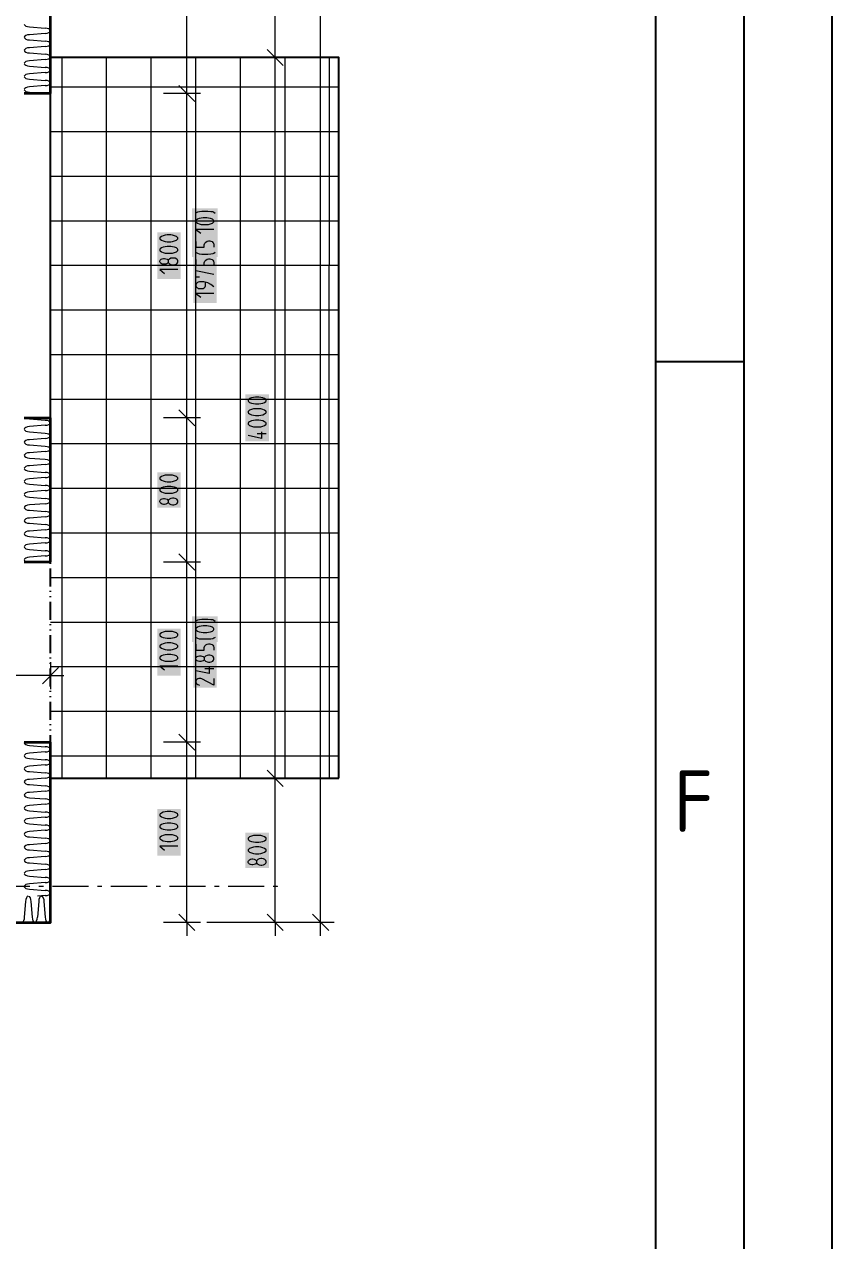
# Model space of a CAD drawing. Header units: millimetres. Extents: x 0 to 594, y 0 to 420.
# Drawn here: x 548.1 to 594, y 110 to 179.2 of the extents above; entities that cross this region are included whole.
import ezdxf

# ---------------------------------------------------------------- set-up
doc = ezdxf.new("R2010")
doc.units = ezdxf.units.MM
doc.header["$LTSCALE"] = 8
for name, color, linetype in [('035', 5, 'Continuous'), ('07', 7, 'Continuous'), ('PDF_Koty delkove', 7, 'Continuous'), ('PDF_Obecne 0.25', 7, 'Continuous'), ('PDF_Okna', 7, 'Continuous'), ('PDF_Osy hlavni', 7, 'Continuous'), ('PDF_Srafy', 7, 'Continuous'), ('PDF_Steny sendvic', 7, 'Continuous'), ('PDF_Zatepleni', 7, 'Continuous')]:
    doc.layers.add(name, color=color, linetype=linetype)
doc.styles.add('ISO Proportional', font='isocp.shx')

# ---------------------------------------------------------------- blocks, each defined once
blk = doc.blocks.new('IEC_border_a2')
at = {"layer": '035'}
for p, q in [((584, 10), (584, 410)), ((589, 159.962), (584.017, 159.962))]:
    blk.add_line(p, q, dxfattribs=at)
blk.add_lwpolyline([(0, 420), (594, 420), (594, 0), (0, 0)], close=True, dxfattribs=at)
at = {"layer": '07'}
blk.add_lwpolyline([(5, 415), (589, 415), (589, 5), (5, 5)], close=True, dxfattribs=at)
at = {"layer": '035', "style": 'ISO Proportional'}
blk.add_text('F', height=3.5, dxfattribs=at).set_placement((585.017, 133.216))

msp = doc.modelspace()

# ---------------------------------------------------------------- linework, layer by layer
at = {"layer": 'PDF_Koty delkove', "lineweight": 18}
for points in [[(562.342, 128.074), (562.342, 136.274), (562.342, 177.274), (562.342, 215.352), (562.342, 236.672), (562.342, 274.748), (562.342, 323.95), (562.342, 340.348)], [(557.319, 128.074), (557.319, 133.658), (557.319, 134.157), (557.319, 138.324), (557.319, 138.584), (557.319, 138.924), (557.319, 147.224), (557.319, 147.269), (557.319, 148.574), (557.319, 156.774), (557.319, 164.309), (557.319, 164.816), (557.319, 169.076), (557.319, 169.742), (557.319, 175.224), (557.319, 215.352), (557.319, 228.985), (557.319, 236.672), (557.319, 276.801), (557.319, 287.05), (557.319, 295.25), (557.319, 313.7), (557.319, 323.95)], [(564.929, 128.074), (564.929, 323.95)], [(562.342, 177.274), (561.983, 177.274), (558.447, 177.274)], [(563.11, 177.274), (562.342, 177.274), (561.573, 177.274)], [(562.803, 176.813), (561.88, 177.735)], [(557.319, 175.224), (556.96, 175.224), (555.987, 175.224)], [(558.088, 175.224), (557.319, 175.224), (556.55, 175.224)], [(557.78, 174.763), (556.858, 175.685)], [(557.832, 168.423), (557.866, 168.451), (557.934, 168.492), (558.036, 168.519), (558.173, 168.533), (558.514, 168.533), (558.686, 168.519), (558.788, 168.506), (558.857, 168.478), (558.924, 168.423)], [(558.857, 167.494), (557.832, 167.494), (558.104, 167.276)], [(557.832, 166.811), (557.832, 166.483), (558.309, 166.483), (558.309, 166.62), (558.344, 166.715), (558.395, 166.77), (558.481, 166.824), (558.548, 166.838), (558.617, 166.838), (558.686, 166.824), (558.753, 166.797), (558.804, 166.756), (558.839, 166.702), (558.857, 166.62)], [(556.396, 166.52), (556.191, 166.52), (556.089, 166.506), (555.969, 166.478), (555.867, 166.437), (555.798, 166.383), (555.782, 166.355), (555.782, 166.301), (555.798, 166.273), (555.867, 166.219), (555.969, 166.178), (556.089, 166.15), (556.191, 166.136), (556.396, 166.136), (556.498, 166.15), (556.618, 166.178), (556.721, 166.219), (556.789, 166.273), (556.807, 166.301), (556.807, 166.355), (556.789, 166.383), (556.721, 166.437), (556.618, 166.478), (556.498, 166.506), (556.396, 166.52)], [(558.924, 166.182), (558.857, 166.128), (558.788, 166.1), (558.686, 166.087), (558.514, 166.073), (558.173, 166.073), (558.036, 166.087), (557.934, 166.114), (557.866, 166.155), (557.832, 166.182)], [(558.857, 166.62), (558.857, 166.483)], [(556.259, 165.616), (556.242, 165.589), (556.191, 165.548), (556.123, 165.521), (556.054, 165.507), (555.986, 165.507), (555.918, 165.521), (555.849, 165.548), (555.798, 165.603), (555.782, 165.644), (555.782, 165.698), (555.798, 165.739), (555.849, 165.794), (555.918, 165.821), (555.986, 165.835), (556.054, 165.835), (556.123, 165.821), (556.191, 165.794), (556.242, 165.753), (556.259, 165.726)], [(557.832, 165.79), (557.832, 165.462), (558.309, 165.462), (558.309, 165.598), (558.344, 165.694), (558.395, 165.749), (558.481, 165.803), (558.548, 165.817), (558.617, 165.817), (558.686, 165.803), (558.753, 165.776), (558.804, 165.735), (558.839, 165.68), (558.857, 165.598), (558.857, 165.462)], [(556.807, 165.205), (555.782, 165.205)], [(555.782, 165.205), (556.054, 164.987)], [(558.036, 164.778), (557.832, 164.778), (557.832, 165.161), (558.857, 164.942)], [(558.857, 164.232), (558.686, 164.368), (558.514, 164.45), (558.276, 164.505), (558.036, 164.505), (557.968, 164.491), (557.917, 164.464), (557.883, 164.437), (557.848, 164.396), (557.832, 164.341), (557.832, 164.286)], [(557.832, 164.286), (557.848, 164.232), (557.883, 164.191), (557.917, 164.163), (557.968, 164.136), (558.036, 164.122), (558.173, 164.122), (558.241, 164.136), (558.309, 164.163), (558.361, 164.232), (558.378, 164.286), (558.378, 164.478)], [(558.857, 163.849), (557.832, 163.849), (558.104, 163.63)], [(561.418, 157.952), (561.213, 157.952), (561.112, 157.938), (560.992, 157.911), (560.889, 157.87), (560.821, 157.815), (560.804, 157.787), (560.804, 157.733)], [(560.804, 157.733), (560.821, 157.705), (560.889, 157.651), (560.992, 157.61), (561.112, 157.582), (561.213, 157.568), (561.418, 157.568), (561.521, 157.582), (561.641, 157.61), (561.743, 157.651), (561.812, 157.705), (561.829, 157.733), (561.829, 157.787), (561.812, 157.815), (561.743, 157.87), (561.641, 157.911), (561.521, 157.938), (561.418, 157.952)], [(557.78, 156.313), (556.858, 157.235)], [(557.319, 156.774), (557.311, 156.774), (557.305, 156.774), (557.266, 156.774), (557.261, 156.774), (556.96, 156.774), (555.987, 156.774)], [(558.088, 156.774), (557.319, 156.774), (556.55, 156.774)], [(560.821, 156.501), (560.804, 156.473), (560.804, 156.419), (560.821, 156.391), (560.889, 156.337), (560.992, 156.296), (561.112, 156.268), (561.213, 156.254), (561.418, 156.254), (561.521, 156.268), (561.641, 156.296), (561.743, 156.337), (561.812, 156.391), (561.829, 156.419), (561.829, 156.473), (561.812, 156.501), (561.743, 156.555), (561.641, 156.597), (561.521, 156.624), (561.418, 156.638)], [(561.418, 156.638), (561.213, 156.638), (561.112, 156.624), (560.992, 156.597), (560.889, 156.555), (560.821, 156.501)], [(561.555, 155.981), (561.555, 155.597), (560.804, 155.762)], [(561.829, 155.871), (561.317, 155.871)], [(556.259, 151.963), (556.242, 151.936), (556.191, 151.895), (556.123, 151.867), (556.054, 151.853), (555.986, 151.853), (555.918, 151.867), (555.849, 151.895), (555.798, 151.95), (555.782, 151.991), (555.782, 152.045), (555.798, 152.086), (555.849, 152.141), (555.918, 152.168), (555.986, 152.182), (556.054, 152.182), (556.123, 152.168), (556.191, 152.141), (556.242, 152.1)], [(556.242, 152.1), (556.259, 152.073)], [(557.78, 148.113), (556.858, 149.036)], [(557.319, 148.574), (557.195, 148.574), (557.192, 148.574), (557.166, 148.574), (557.162, 148.574), (556.96, 148.574), (555.987, 148.574)], [(558.088, 148.574), (557.319, 148.574), (556.55, 148.574)], [(557.832, 145.217), (557.866, 145.245), (557.934, 145.286), (558.036, 145.313), (558.173, 145.327), (558.514, 145.327), (558.686, 145.313), (558.788, 145.3), (558.857, 145.272), (558.924, 145.217)], [(556.396, 144.627), (556.191, 144.627), (556.089, 144.613), (555.969, 144.586), (555.867, 144.545), (555.798, 144.49), (555.782, 144.463), (555.782, 144.408), (555.798, 144.38), (555.867, 144.326), (555.969, 144.285), (556.089, 144.257), (556.191, 144.243), (556.396, 144.243), (556.498, 144.257), (556.618, 144.285), (556.721, 144.326), (556.789, 144.38), (556.807, 144.408), (556.807, 144.463), (556.789, 144.49), (556.721, 144.545), (556.618, 144.586), (556.498, 144.613)], [(556.498, 144.613), (556.396, 144.627)], [(558.446, 144.944), (558.241, 144.944), (558.139, 144.93), (558.019, 144.903), (557.917, 144.862), (557.848, 144.808), (557.832, 144.78), (557.832, 144.726), (557.848, 144.698), (557.917, 144.644), (558.019, 144.603), (558.139, 144.575), (558.241, 144.561), (558.446, 144.561), (558.548, 144.575), (558.668, 144.603), (558.771, 144.644), (558.839, 144.698), (558.857, 144.726), (558.857, 144.78), (558.839, 144.808), (558.771, 144.862)], [(558.771, 144.862), (558.668, 144.903), (558.548, 144.93), (558.446, 144.944)], [(558.924, 144.289), (558.857, 144.234), (558.788, 144.207), (558.686, 144.193), (558.514, 144.179), (558.173, 144.179), (558.036, 144.193), (557.934, 144.221), (557.866, 144.262), (557.832, 144.289)], [(557.832, 143.896), (557.832, 143.568), (558.309, 143.568), (558.309, 143.705), (558.344, 143.8), (558.395, 143.855), (558.481, 143.909), (558.548, 143.923), (558.617, 143.923), (558.686, 143.909), (558.753, 143.882), (558.804, 143.841), (558.839, 143.787), (558.857, 143.705), (558.857, 143.568)], [(556.396, 143.313), (556.191, 143.313), (556.089, 143.299), (555.969, 143.272), (555.867, 143.231), (555.798, 143.176), (555.782, 143.148), (555.782, 143.094), (555.798, 143.066), (555.867, 143.012), (555.969, 142.971), (556.089, 142.943), (556.191, 142.929), (556.396, 142.929), (556.498, 142.943), (556.618, 142.971), (556.721, 143.012), (556.789, 143.066), (556.807, 143.094), (556.807, 143.148), (556.789, 143.176), (556.721, 143.231)], [(556.721, 143.231), (556.618, 143.272), (556.498, 143.299), (556.396, 143.313)], [(558.309, 143.021), (558.292, 142.994), (558.241, 142.953), (558.173, 142.926), (558.104, 142.912), (558.036, 142.912), (557.968, 142.926), (557.899, 142.953), (557.848, 143.008), (557.832, 143.049), (557.832, 143.103), (557.848, 143.144), (557.899, 143.199), (557.968, 143.226)], [(557.968, 143.226), (558.036, 143.24), (558.104, 143.24), (558.173, 143.226), (558.241, 143.199), (558.292, 143.158), (558.309, 143.131)], [(550.018, 142.573), (549.096, 141.65)], [(549.557, 142.88), (549.557, 142.111), (549.557, 141.343)], [(556.807, 142.656), (555.782, 142.656), (556.054, 142.437)], [(558.583, 142.611), (558.583, 142.228), (557.832, 142.393)], [(549.557, 142.111), (545.764, 142.111), (543.801, 142.111), (503.945, 142.111), (501.177, 142.111), (500.926, 142.111), (484.253, 142.111), (479.786, 142.111), (459.665, 142.111), (457.459, 142.111), (457.409, 142.111), (456.898, 142.111), (441.762, 142.111), (431.818, 142.111), (428.355, 142.111), (416.513, 142.111), (415.268, 142.111), (414.361, 142.111)], [(549.557, 142.111), (550.326, 142.111)], [(558.857, 141.955), (558.857, 141.572), (558.173, 141.928), (558.104, 141.955), (558.002, 141.955), (557.934, 141.928), (557.883, 141.887), (557.848, 141.846), (557.832, 141.791), (557.832, 141.737), (557.848, 141.682), (557.883, 141.641), (557.934, 141.6), (558.036, 141.572)], [(558.857, 142.502), (558.344, 142.502)], [(557.78, 137.863), (556.858, 138.786)], [(557.319, 138.324), (557.15, 138.324), (557.149, 138.324), (557.051, 138.324), (557.05, 138.324), (557.04, 138.324), (557.038, 138.324), (556.96, 138.324), (555.987, 138.324)], [(558.088, 138.324), (557.319, 138.324), (556.55, 138.324)], [(562.803, 135.813), (561.88, 136.736)], [(562.342, 136.274), (561.983, 136.274), (558.447, 136.274)], [(563.11, 136.274), (562.342, 136.274), (561.573, 136.274)], [(556.396, 133.72), (556.191, 133.72), (556.089, 133.706), (555.969, 133.679), (555.867, 133.638), (555.798, 133.584), (555.782, 133.556), (555.782, 133.501), (555.798, 133.473), (555.867, 133.419), (555.969, 133.378), (556.089, 133.35), (556.191, 133.336), (556.396, 133.336), (556.498, 133.35), (556.618, 133.378), (556.721, 133.419), (556.789, 133.473), (556.807, 133.501), (556.807, 133.556), (556.789, 133.584), (556.721, 133.638)], [(556.721, 133.638), (556.618, 133.679), (556.498, 133.706), (556.396, 133.72)], [(556.807, 132.406), (555.782, 132.406), (556.054, 132.187)], [(561.418, 132.366), (561.213, 132.366), (561.112, 132.352), (560.992, 132.325), (560.889, 132.284), (560.821, 132.23), (560.804, 132.202)], [(560.804, 132.202), (560.804, 132.148), (560.821, 132.12), (560.889, 132.066), (560.992, 132.025), (561.112, 131.997), (561.213, 131.983), (561.418, 131.983), (561.521, 131.997), (561.641, 132.025), (561.743, 132.066), (561.812, 132.12), (561.829, 132.148), (561.829, 132.202), (561.812, 132.23), (561.743, 132.284), (561.641, 132.325), (561.521, 132.352), (561.418, 132.366)], [(561.282, 131.463), (561.264, 131.436), (561.213, 131.395), (561.145, 131.368), (561.077, 131.354), (561.008, 131.354), (560.94, 131.368), (560.872, 131.395), (560.821, 131.45), (560.804, 131.491), (560.804, 131.545), (560.821, 131.586), (560.872, 131.641), (560.94, 131.668), (561.008, 131.682), (561.077, 131.682), (561.145, 131.668), (561.213, 131.641), (561.264, 131.6), (561.282, 131.573)], [(557.319, 128.074), (555.987, 128.074)], [(558.088, 128.074), (557.319, 128.074), (556.55, 128.074)], [(557.78, 127.613), (556.858, 128.536)], [(557.319, 128.074), (557.319, 127.306)], [(562.342, 128.074), (558.447, 128.074)], [(563.11, 128.074), (562.342, 128.074), (561.573, 128.074)], [(562.803, 127.613), (561.88, 128.536)], [(562.342, 128.074), (562.342, 127.306)], [(564.929, 127.306), (564.929, 128.074), (562.777, 128.074)], [(565.698, 128.074), (564.929, 128.074), (564.16, 128.074)], [(565.39, 127.613), (564.468, 128.536)]]:
    msp.add_lwpolyline(points, dxfattribs=at)
for points in [[(558.446, 168.15), (558.241, 168.15), (558.139, 168.136), (558.019, 168.109), (557.917, 168.068), (557.848, 168.014), (557.832, 167.986), (557.832, 167.932), (557.848, 167.904), (557.917, 167.85), (558.019, 167.809), (558.139, 167.781), (558.241, 167.767), (558.446, 167.767), (558.548, 167.781), (558.668, 167.809), (558.771, 167.85), (558.839, 167.904), (558.857, 167.932), (558.857, 167.986), (558.839, 168.014), (558.771, 168.068), (558.668, 168.109), (558.548, 168.136)], [(556.396, 167.177), (556.191, 167.177), (556.089, 167.163), (555.969, 167.136), (555.867, 167.094), (555.798, 167.04), (555.782, 167.012), (555.782, 166.958), (555.798, 166.93), (555.867, 166.876), (555.969, 166.835), (556.089, 166.807), (556.191, 166.793), (556.396, 166.793), (556.498, 166.807), (556.618, 166.835), (556.721, 166.876), (556.789, 166.93), (556.807, 166.958), (556.807, 167.012), (556.789, 167.04), (556.721, 167.094), (556.618, 167.136), (556.498, 167.163)], [(556.567, 165.863), (556.498, 165.863), (556.413, 165.849), (556.328, 165.808), (556.277, 165.753), (556.259, 165.726), (556.259, 165.616), (556.277, 165.589), (556.328, 165.534), (556.413, 165.493), (556.498, 165.479), (556.567, 165.479), (556.652, 165.493), (556.738, 165.534), (556.789, 165.589), (556.807, 165.644), (556.807, 165.698), (556.789, 165.753), (556.738, 165.808), (556.652, 165.849)], [(561.418, 157.295), (561.213, 157.295), (561.112, 157.281), (560.992, 157.254), (560.889, 157.213), (560.821, 157.158), (560.804, 157.13), (560.804, 157.076), (560.821, 157.048), (560.889, 156.994), (560.992, 156.953), (561.112, 156.925), (561.213, 156.911), (561.418, 156.911), (561.521, 156.925), (561.641, 156.953), (561.743, 156.994), (561.812, 157.048), (561.829, 157.076), (561.829, 157.13), (561.812, 157.158), (561.743, 157.213), (561.641, 157.254), (561.521, 157.281)], [(556.396, 153.523), (556.191, 153.523), (556.089, 153.509), (555.969, 153.482), (555.867, 153.441), (555.798, 153.387), (555.782, 153.359), (555.782, 153.305), (555.798, 153.277), (555.867, 153.223), (555.969, 153.182), (556.089, 153.154), (556.191, 153.14), (556.396, 153.14), (556.498, 153.154), (556.618, 153.182), (556.721, 153.223), (556.789, 153.277), (556.807, 153.305), (556.807, 153.359), (556.789, 153.387), (556.721, 153.441), (556.618, 153.482), (556.498, 153.509)], [(556.396, 152.866), (556.191, 152.866), (556.089, 152.852), (555.969, 152.825), (555.867, 152.784), (555.798, 152.73), (555.782, 152.702), (555.782, 152.648), (555.798, 152.62), (555.867, 152.566), (555.969, 152.524), (556.089, 152.497), (556.191, 152.483), (556.396, 152.483), (556.498, 152.497), (556.618, 152.524), (556.721, 152.566), (556.789, 152.62), (556.807, 152.648), (556.807, 152.702), (556.789, 152.73), (556.721, 152.784), (556.618, 152.825), (556.498, 152.852)], [(556.567, 152.209), (556.498, 152.209), (556.413, 152.195), (556.328, 152.155), (556.277, 152.1), (556.259, 152.073), (556.259, 151.963), (556.277, 151.936), (556.328, 151.881), (556.413, 151.84), (556.498, 151.826), (556.567, 151.826), (556.652, 151.84), (556.738, 151.881), (556.789, 151.936), (556.807, 151.991), (556.807, 152.045), (556.789, 152.1), (556.738, 152.155), (556.652, 152.195)], [(556.396, 143.97), (556.191, 143.97), (556.089, 143.956), (555.969, 143.929), (555.867, 143.888), (555.798, 143.833), (555.782, 143.805), (555.782, 143.751), (555.798, 143.723), (555.867, 143.669), (555.969, 143.628), (556.089, 143.6), (556.191, 143.586), (556.396, 143.586), (556.498, 143.6), (556.618, 143.628), (556.721, 143.669), (556.789, 143.723), (556.807, 143.751), (556.807, 143.805), (556.789, 143.833), (556.721, 143.888), (556.618, 143.929), (556.498, 143.956)], [(558.617, 143.267), (558.548, 143.267), (558.463, 143.253), (558.378, 143.213), (558.327, 143.158), (558.309, 143.131), (558.309, 143.021), (558.327, 142.994), (558.378, 142.939), (558.463, 142.898), (558.548, 142.884), (558.617, 142.884), (558.702, 142.898), (558.788, 142.939), (558.839, 142.994), (558.857, 143.049), (558.857, 143.103), (558.839, 143.158), (558.788, 143.213), (558.702, 143.253)], [(556.396, 134.377), (556.191, 134.377), (556.089, 134.363), (555.969, 134.336), (555.867, 134.295), (555.798, 134.241), (555.782, 134.213), (555.782, 134.158), (555.798, 134.131), (555.867, 134.076), (555.969, 134.035), (556.089, 134.007), (556.191, 133.993), (556.396, 133.993), (556.498, 134.007), (556.618, 134.035), (556.721, 134.076), (556.789, 134.131), (556.807, 134.158), (556.807, 134.213), (556.789, 134.241), (556.721, 134.295), (556.618, 134.336), (556.498, 134.363)], [(556.396, 133.063), (556.191, 133.063), (556.089, 133.049), (555.969, 133.022), (555.867, 132.981), (555.798, 132.926), (555.782, 132.899), (555.782, 132.844), (555.798, 132.816), (555.867, 132.762), (555.969, 132.721), (556.089, 132.693), (556.191, 132.679), (556.396, 132.679), (556.498, 132.693), (556.618, 132.721), (556.721, 132.762), (556.789, 132.816), (556.807, 132.844), (556.807, 132.899), (556.789, 132.926), (556.721, 132.981), (556.618, 133.022), (556.498, 133.049)], [(561.418, 133.023), (561.213, 133.023), (561.112, 133.009), (560.992, 132.982), (560.889, 132.941), (560.821, 132.887), (560.804, 132.859), (560.804, 132.805), (560.821, 132.777), (560.889, 132.723), (560.992, 132.682), (561.112, 132.654), (561.213, 132.64), (561.418, 132.64), (561.521, 132.654), (561.641, 132.682), (561.743, 132.723), (561.812, 132.777), (561.829, 132.805), (561.829, 132.859), (561.812, 132.887), (561.743, 132.941), (561.641, 132.982), (561.521, 133.009)], [(561.589, 131.709), (561.521, 131.709), (561.436, 131.695), (561.35, 131.655), (561.299, 131.6), (561.282, 131.573), (561.282, 131.463), (561.299, 131.436), (561.35, 131.381), (561.436, 131.34), (561.521, 131.326), (561.589, 131.326), (561.674, 131.34), (561.76, 131.381), (561.812, 131.436), (561.829, 131.491), (561.829, 131.545), (561.812, 131.6), (561.76, 131.655), (561.674, 131.695)]]:
    msp.add_lwpolyline(points, close=True, dxfattribs=at)
at = {"layer": 'PDF_Koty delkove', "color": 7, "lineweight": 18, "true_color": 0xffffff, "transparency": 33554559}
for points in [[(559.079, 165.919), (559.079, 168.686), (557.61, 165.919), (557.61, 168.686)], [(556.96, 164.668), (556.96, 167.33), (555.628, 164.668), (555.628, 167.33)], [(559.01, 163.312), (559.01, 165.97), (557.678, 163.312), (557.678, 165.97)], [(561.983, 155.443), (561.983, 158.105), (560.65, 155.443), (560.65, 158.105)], [(556.96, 151.672), (556.96, 153.677), (555.628, 151.672), (555.628, 153.677)], [(559.079, 144.025), (559.079, 145.481), (557.61, 144.025), (557.61, 145.481)], [(556.96, 142.118), (556.96, 144.78), (555.628, 142.118), (555.628, 144.78)], [(559.01, 141.418), (559.01, 144.076), (557.678, 141.418), (557.678, 144.076)], [(556.96, 131.868), (556.96, 134.53), (555.628, 131.868), (555.628, 134.53)], [(561.983, 131.172), (561.983, 133.177), (560.65, 131.172), (560.65, 133.177)]]:
    msp.add_solid(points, dxfattribs=at)
at = {"layer": 'PDF_Obecne 0.25', "lineweight": 25}
for points in [[(565.957, 136.274), (565.957, 177.274), (549.557, 177.274)], [(549.557, 136.274), (565.957, 136.274)]]:
    msp.add_lwpolyline(points, dxfattribs=at)
at = {"layer": 'PDF_Okna', "lineweight": 25}
msp.add_lwpolyline([(549.557, 156.774), (549.557, 175.224)], dxfattribs=at)
at = {"layer": 'PDF_Osy hlavni', "lineweight": 18}
for points in [[(548.389, 130.124), (546.339, 130.124)], [(549.158, 130.124), (548.901, 130.124)], [(551.72, 130.124), (549.67, 130.124)], [(552.489, 130.124), (552.233, 130.124)], [(555.051, 130.124), (553.001, 130.124)], [(555.82, 130.124), (555.564, 130.124)], [(558.383, 130.124), (556.333, 130.124)], [(559.151, 130.124), (558.895, 130.124)], [(561.714, 130.124), (559.664, 130.124)], [(562.47, 130.124), (562.226, 130.124)]]:
    msp.add_lwpolyline(points, dxfattribs=at)
at = {"layer": 'PDF_Osy hlavni', "lineweight": 18, "transparency": 33554559}
msp.add_solid([(562.516, 130.124), (562.47, 130.078), (562.47, 130.171), (562.424, 130.124)], dxfattribs=at)
at = {"layer": 'PDF_Srafy', "lineweight": 9}
for points in [[(550.198, 177.274), (550.198, 175.58), (550.198, 170.507), (550.198, 165.434), (550.198, 160.36), (550.198, 155.287), (550.198, 150.213), (550.198, 145.14)], [(552.735, 177.274), (552.735, 173.044), (552.735, 167.97), (552.735, 162.897), (552.735, 157.823), (552.735, 152.75), (552.735, 147.677), (552.735, 142.603), (552.735, 137.53), (552.735, 136.274)], [(555.272, 177.274), (555.272, 175.58)], [(557.809, 177.274), (557.809, 173.044)], [(560.345, 177.274), (560.345, 175.58), (560.345, 170.507)], [(562.882, 177.274), (562.882, 173.044), (562.882, 167.97)], [(565.419, 177.274), (565.419, 175.58), (565.419, 170.507), (565.419, 165.434)], [(565.957, 175.58), (565.419, 175.58), (560.345, 175.58), (555.272, 175.58), (550.198, 175.58), (549.557, 175.58)], [(555.272, 175.58), (555.272, 170.507), (555.272, 165.434), (555.272, 160.36), (555.272, 155.287), (555.272, 150.213), (555.272, 145.14), (555.272, 140.066), (555.272, 136.274)], [(565.957, 173.044), (562.882, 173.044), (557.809, 173.044), (552.735, 173.044), (549.557, 173.044)], [(557.809, 173.044), (557.809, 167.97), (557.809, 162.897), (557.809, 157.823), (557.809, 152.75), (557.809, 147.677), (557.809, 142.603), (557.809, 137.53), (557.809, 136.274)], [(550.198, 170.507), (549.557, 170.507)], [(565.957, 170.507), (565.419, 170.507), (560.345, 170.507), (555.272, 170.507), (550.198, 170.507)], [(560.345, 170.507), (560.345, 165.434), (560.345, 160.36), (560.345, 155.287), (560.345, 150.213), (560.345, 145.14), (560.345, 140.066), (560.345, 136.274)], [(552.735, 167.97), (549.557, 167.97)], [(565.957, 167.97), (562.882, 167.97), (557.809, 167.97), (552.735, 167.97)], [(562.882, 167.97), (562.882, 162.897), (562.882, 157.823), (562.882, 152.75), (562.882, 147.677), (562.882, 142.603), (562.882, 137.53), (562.882, 136.274)], [(555.272, 165.434), (550.198, 165.434), (549.557, 165.434)], [(565.957, 165.434), (565.419, 165.434), (560.345, 165.434), (555.272, 165.434)], [(565.957, 150.213), (565.419, 150.213), (565.419, 155.287), (565.419, 160.36), (565.419, 165.434)], [(552.735, 162.897), (549.557, 162.897)], [(565.957, 162.897), (562.882, 162.897), (557.809, 162.897), (552.735, 162.897)], [(555.272, 160.36), (550.198, 160.36), (549.557, 160.36)], [(565.957, 160.36), (565.419, 160.36), (560.345, 160.36), (555.272, 160.36)], [(557.809, 157.823), (552.735, 157.823), (549.557, 157.823)], [(565.957, 157.823), (562.882, 157.823), (557.809, 157.823)], [(560.345, 155.287), (555.272, 155.287), (550.198, 155.287), (549.557, 155.287)], [(565.957, 155.287), (565.419, 155.287), (560.345, 155.287)], [(562.882, 152.75), (557.809, 152.75), (552.735, 152.75), (549.557, 152.75)], [(565.957, 152.75), (562.882, 152.75)], [(565.419, 150.213), (560.345, 150.213), (555.272, 150.213), (550.198, 150.213), (549.557, 150.213)], [(565.419, 150.213), (565.419, 145.14), (565.419, 140.066), (565.419, 136.274)], [(565.957, 147.677), (562.882, 147.677), (557.809, 147.677), (552.735, 147.677), (549.557, 147.677)], [(565.957, 145.14), (565.419, 145.14), (560.345, 145.14), (555.272, 145.14), (550.198, 145.14), (549.557, 145.14)], [(550.198, 145.14), (550.198, 140.066), (550.198, 136.274)], [(565.957, 142.603), (562.882, 142.603), (557.809, 142.603), (552.735, 142.603), (549.557, 142.603)], [(565.957, 140.066), (565.419, 140.066), (560.345, 140.066), (555.272, 140.066), (550.198, 140.066), (549.557, 140.066)], [(565.957, 137.53), (562.882, 137.53), (557.809, 137.53), (552.735, 137.53), (549.557, 137.53)]]:
    msp.add_lwpolyline(points, dxfattribs=at)
at = {"layer": 'PDF_Steny sendvic', "lineweight": 25}
for points in [[(549.557, 148.469), (549.557, 148.521)], [(549.557, 147.188), (549.557, 148.213)], [(549.557, 146.881), (549.557, 146.932)], [(549.557, 146.573), (549.557, 146.624)], [(549.557, 145.292), (549.557, 146.317)], [(549.557, 144.984), (549.557, 145.036)], [(549.557, 144.677), (549.557, 144.728)], [(549.557, 143.396), (549.557, 144.421)], [(549.557, 143.088), (549.557, 143.139)], [(549.557, 142.781), (549.557, 142.832)], [(549.557, 141.499), (549.557, 142.524)], [(549.557, 141.192), (549.557, 141.243)], [(549.557, 140.884), (549.557, 140.936)], [(549.557, 139.603), (549.557, 140.628)], [(549.557, 139.296), (549.557, 139.347)], [(549.557, 138.988), (549.557, 139.039)], [(549.557, 138.324), (549.557, 138.732)]]:
    msp.add_lwpolyline(points, dxfattribs=at)
at = {"layer": 'PDF_Steny sendvic', "lineweight": 25, "transparency": 33554559}
for points in [[(549.557, 148.51), (549.493, 148.574), (549.621, 148.574), (549.557, 148.638)], [(549.557, 138.26), (549.493, 138.324), (549.621, 138.324), (549.557, 138.388)]]:
    msp.add_solid(points, dxfattribs=at)
at = {"layer": 'PDF_Zatepleni', "lineweight": 35}
for points in [[(549.557, 175.224), (549.557, 213.866)], [(549.557, 175.224), (548.071, 175.224)], [(548.071, 156.774), (549.557, 156.774)], [(549.557, 148.574), (549.557, 156.774)], [(549.557, 148.574), (548.071, 148.574)], [(545.816, 128.074), (549.557, 128.074), (549.557, 129.561), (549.557, 138.324)], [(548.071, 138.324), (549.557, 138.324)]]:
    msp.add_lwpolyline(points, dxfattribs=at)
at = {"layer": 'PDF_Zatepleni', "lineweight": 9}
for points in [[(548.071, 179.147), (548.092, 179.105), (548.157, 179.057), (548.253, 179.025), (548.368, 179.013)], [(548.368, 178.569), (548.253, 178.557), (548.157, 178.525), (548.092, 178.477), (548.071, 178.435)], [(548.368, 179.013), (549.26, 178.94)], [(548.368, 179.013), (548.368, 179.013)], [(549.26, 178.642), (548.368, 178.569)], [(549.557, 178.791), (549.534, 178.848), (549.47, 178.896), (549.373, 178.928), (549.26, 178.94)], [(549.26, 178.642), (549.373, 178.654), (549.47, 178.686), (549.534, 178.734), (549.557, 178.791)], [(548.071, 178.404), (548.092, 178.362), (548.157, 178.314), (548.253, 178.281), (548.368, 178.27)], [(548.368, 177.826), (548.253, 177.814), (548.157, 177.782), (548.092, 177.733), (548.071, 177.692)], [(548.368, 178.27), (549.26, 178.197)], [(548.368, 178.27), (548.368, 178.27)], [(549.26, 177.899), (548.368, 177.826)], [(549.557, 178.048), (549.534, 178.105), (549.47, 178.153), (549.373, 178.185), (549.26, 178.197)], [(549.26, 177.899), (549.373, 177.911), (549.47, 177.943), (549.534, 177.991), (549.557, 178.048)], [(548.071, 177.661), (548.092, 177.619), (548.157, 177.571), (548.253, 177.538), (548.368, 177.527)], [(548.368, 177.527), (549.26, 177.453)], [(548.368, 177.527), (548.368, 177.527)], [(549.26, 177.156), (548.368, 177.083)], [(549.557, 177.305), (549.534, 177.362), (549.47, 177.41), (549.373, 177.442), (549.26, 177.453)], [(549.26, 177.156), (549.373, 177.167), (549.47, 177.2), (549.534, 177.248), (549.557, 177.305)], [(548.368, 177.083), (548.253, 177.071), (548.157, 177.039), (548.092, 176.99), (548.071, 176.949)], [(548.071, 176.918), (548.092, 176.876), (548.157, 176.828), (548.253, 176.795), (548.368, 176.784)], [(548.368, 176.784), (549.26, 176.71)], [(548.368, 176.784), (548.368, 176.784)], [(549.557, 176.562), (549.534, 176.619), (549.47, 176.667), (549.373, 176.699), (549.26, 176.71)], [(549.26, 176.413), (549.373, 176.424), (549.47, 176.457), (549.534, 176.505), (549.557, 176.562)], [(548.368, 176.339), (548.253, 176.328), (548.157, 176.296), (548.092, 176.247), (548.071, 176.206)], [(548.071, 176.174), (548.092, 176.133), (548.157, 176.084), (548.253, 176.052), (548.368, 176.041)], [(549.26, 176.413), (548.368, 176.339)], [(548.368, 176.041), (549.26, 175.967)], [(548.368, 176.041), (548.368, 176.041)], [(549.557, 175.819), (549.534, 175.875), (549.47, 175.924), (549.373, 175.956), (549.26, 175.967)], [(549.26, 175.67), (549.373, 175.681), (549.47, 175.713), (549.534, 175.762), (549.557, 175.819)], [(548.368, 175.596), (548.253, 175.585), (548.157, 175.553), (548.092, 175.504), (548.071, 175.463)], [(548.071, 175.431), (548.092, 175.39), (548.157, 175.341), (548.253, 175.309), (548.368, 175.298)], [(549.26, 175.67), (548.368, 175.596)], [(548.368, 175.298), (549.26, 175.224)], [(548.368, 175.298), (548.368, 175.298)], [(548.368, 175.298), (548.368, 175.298)], [(549.26, 175.224), (549.26, 175.224)], [(548.142, 156.774), (548.157, 156.763), (548.253, 156.731), (548.368, 156.72)], [(548.368, 156.72), (549.26, 156.646), (549.373, 156.635), (549.47, 156.603), (549.534, 156.554), (549.557, 156.497)], [(548.368, 156.72), (548.368, 156.72)], [(549.26, 156.349), (549.373, 156.36), (549.47, 156.392), (549.534, 156.441), (549.557, 156.497)], [(548.368, 156.275), (548.253, 156.264), (548.157, 156.232), (548.092, 156.183), (548.071, 156.142)], [(548.071, 156.11), (548.092, 156.069), (548.157, 156.02), (548.253, 155.988), (548.368, 155.977)], [(549.26, 156.349), (548.368, 156.275)], [(548.368, 155.977), (549.26, 155.903), (549.373, 155.892), (549.47, 155.859), (549.534, 155.811), (549.557, 155.754)], [(548.368, 155.977), (548.368, 155.977)], [(549.26, 155.606), (549.373, 155.617), (549.47, 155.649), (549.534, 155.697), (549.557, 155.754)], [(548.368, 155.532), (548.253, 155.521), (548.157, 155.488), (548.092, 155.44), (548.071, 155.398)], [(548.071, 155.367), (548.092, 155.326), (548.157, 155.277), (548.253, 155.245), (548.368, 155.233)], [(549.26, 155.606), (548.368, 155.532)], [(548.368, 155.233), (549.26, 155.16), (549.373, 155.149), (549.47, 155.116), (549.534, 155.068), (549.557, 155.011)], [(548.368, 155.233), (548.368, 155.233)], [(549.26, 154.863), (549.373, 154.874), (549.47, 154.906), (549.534, 154.954), (549.557, 155.011)], [(548.368, 154.789), (548.253, 154.778), (548.157, 154.745), (548.092, 154.697), (548.071, 154.655)], [(548.071, 154.624), (548.092, 154.583), (548.157, 154.534), (548.253, 154.502), (548.368, 154.49)], [(549.26, 154.863), (548.368, 154.789)], [(548.368, 154.49), (549.26, 154.417), (549.373, 154.405), (549.47, 154.373), (549.534, 154.325), (549.557, 154.268)], [(548.368, 154.49), (548.368, 154.49)], [(548.368, 154.046), (548.253, 154.035), (548.157, 154.002), (548.092, 153.954), (548.071, 153.912)], [(548.071, 153.881), (548.092, 153.839), (548.157, 153.791)], [(548.157, 153.791), (548.253, 153.759), (548.368, 153.747)], [(549.26, 154.119), (548.368, 154.046)], [(548.368, 153.747), (549.26, 153.674)], [(548.368, 153.747), (548.368, 153.747)], [(549.26, 154.119), (549.373, 154.131), (549.47, 154.163), (549.534, 154.211), (549.557, 154.268)], [(549.534, 153.582), (549.47, 153.63), (549.373, 153.662), (549.26, 153.674)], [(548.368, 153.303), (548.253, 153.291), (548.157, 153.259), (548.092, 153.211), (548.071, 153.169)], [(548.071, 153.138), (548.092, 153.096), (548.157, 153.048), (548.253, 153.015), (548.368, 153.004)], [(549.26, 153.376), (548.368, 153.303)], [(548.368, 153.004), (549.26, 152.93)], [(548.368, 153.004), (548.368, 153.004)], [(549.26, 153.376), (549.373, 153.388), (549.47, 153.42), (549.534, 153.468), (549.557, 153.525)], [(549.557, 152.782), (549.534, 152.839), (549.47, 152.887), (549.373, 152.919), (549.26, 152.93)], [(549.557, 153.525), (549.534, 153.582)], [(548.368, 152.56), (548.253, 152.548), (548.157, 152.516), (548.092, 152.467), (548.071, 152.426)], [(548.071, 152.395), (548.092, 152.353), (548.157, 152.305), (548.253, 152.272), (548.368, 152.261)], [(549.26, 152.633), (548.368, 152.56)], [(548.368, 152.261), (549.26, 152.187)], [(548.368, 152.261), (548.368, 152.261)], [(549.26, 152.633), (549.373, 152.645), (549.47, 152.677), (549.534, 152.725), (549.557, 152.782)], [(548.368, 151.817), (548.253, 151.805), (548.157, 151.773), (548.092, 151.724), (548.071, 151.683)], [(548.071, 151.652), (548.092, 151.61), (548.157, 151.562), (548.253, 151.529), (548.368, 151.518)], [(549.26, 151.89), (548.368, 151.817)], [(548.368, 151.518), (549.26, 151.444)], [(548.368, 151.518), (548.368, 151.518)], [(549.557, 152.039), (549.534, 152.096), (549.47, 152.144), (549.373, 152.176), (549.26, 152.187)], [(549.26, 151.89), (549.373, 151.901), (549.47, 151.934), (549.534, 151.982), (549.557, 152.039)], [(548.368, 151.073), (548.253, 151.062), (548.157, 151.03), (548.092, 150.981), (548.071, 150.94)], [(548.071, 150.908), (548.092, 150.867), (548.157, 150.818), (548.253, 150.786), (548.368, 150.775)], [(549.26, 151.147), (548.368, 151.073)], [(549.557, 151.296), (549.534, 151.353), (549.47, 151.401), (549.373, 151.433), (549.26, 151.444)], [(549.26, 151.147), (549.373, 151.158), (549.47, 151.191), (549.534, 151.239), (549.557, 151.296)], [(548.368, 150.33), (548.253, 150.319), (548.157, 150.287), (548.092, 150.238), (548.071, 150.197)], [(548.071, 150.165), (548.092, 150.124), (548.157, 150.075), (548.253, 150.043), (548.368, 150.032)], [(548.368, 150.775), (549.26, 150.701)], [(548.368, 150.775), (548.368, 150.775)], [(549.26, 150.404), (548.368, 150.33)], [(549.557, 150.553), (549.534, 150.609), (549.47, 150.658), (549.373, 150.69), (549.26, 150.701)], [(549.26, 150.404), (549.373, 150.415), (549.47, 150.447), (549.534, 150.496), (549.557, 150.553)], [(548.368, 149.587), (548.253, 149.576), (548.157, 149.543), (548.092, 149.495), (548.071, 149.453)], [(548.368, 150.032), (549.26, 149.958)], [(548.368, 150.032), (548.368, 150.032)], [(549.26, 149.661), (548.368, 149.587)], [(549.557, 149.809), (549.534, 149.866), (549.47, 149.914), (549.373, 149.947), (549.26, 149.958)], [(549.26, 149.661), (549.373, 149.672), (549.47, 149.704), (549.534, 149.753), (549.557, 149.809)], [(548.071, 149.422), (548.092, 149.381), (548.157, 149.332), (548.253, 149.3), (548.368, 149.288)], [(548.368, 148.844), (548.253, 148.833), (548.157, 148.8), (548.092, 148.752), (548.071, 148.71)], [(548.368, 149.288), (549.26, 149.215)], [(548.368, 149.288), (548.368, 149.288)], [(549.26, 148.918), (548.368, 148.844)], [(549.557, 149.066), (549.534, 149.123), (549.47, 149.171), (549.373, 149.204), (549.26, 149.215)], [(549.26, 148.918), (549.373, 148.929), (549.47, 148.961)], [(549.47, 148.961), (549.534, 149.009), (549.557, 149.066)], [(548.071, 148.679), (548.092, 148.638), (548.157, 148.589), (548.201, 148.574)], [(548.08, 138.324), (548.071, 138.307)], [(548.071, 138.275), (548.092, 138.234), (548.157, 138.185), (548.253, 138.153), (548.368, 138.142)], [(548.368, 137.697), (548.253, 137.686), (548.157, 137.654), (548.092, 137.605), (548.071, 137.564)], [(548.368, 138.142), (549.26, 138.068)], [(548.368, 138.142), (548.368, 138.142)], [(549.26, 137.771), (548.368, 137.697)], [(549.557, 137.919), (549.534, 137.976), (549.47, 138.025), (549.373, 138.057), (549.26, 138.068)], [(549.26, 137.771), (549.373, 137.782), (549.47, 137.814), (549.534, 137.863), (549.557, 137.919)], [(548.071, 137.532), (548.092, 137.491), (548.157, 137.442), (548.253, 137.41), (548.368, 137.399)], [(548.368, 137.399), (549.26, 137.325)], [(548.368, 137.399), (548.368, 137.399)], [(549.26, 137.028), (548.368, 136.954)], [(549.557, 137.176), (549.534, 137.233), (549.47, 137.281), (549.373, 137.314), (549.26, 137.325)], [(549.26, 137.028), (549.373, 137.039), (549.47, 137.071), (549.534, 137.12), (549.557, 137.176)], [(548.368, 136.954), (548.253, 136.943), (548.157, 136.91), (548.092, 136.862), (548.071, 136.82)], [(548.071, 136.789), (548.092, 136.748), (548.157, 136.699), (548.253, 136.667), (548.368, 136.655)], [(548.368, 136.655), (549.26, 136.582)], [(548.368, 136.655), (548.368, 136.655)], [(549.557, 136.433), (549.534, 136.49), (549.47, 136.538), (549.373, 136.571), (549.26, 136.582)], [(549.26, 136.285), (549.373, 136.296), (549.47, 136.328), (549.534, 136.376), (549.557, 136.433)], [(548.368, 136.211), (548.253, 136.2), (548.157, 136.167), (548.092, 136.119), (548.071, 136.077)], [(548.071, 136.046), (548.092, 136.005), (548.157, 135.956), (548.253, 135.924), (548.368, 135.912)], [(549.26, 136.285), (548.368, 136.211)], [(548.368, 135.912), (549.26, 135.839)], [(548.368, 135.912), (548.368, 135.912)], [(549.557, 135.69), (549.534, 135.747), (549.47, 135.795), (549.373, 135.827), (549.26, 135.839)], [(549.26, 135.542), (549.373, 135.553), (549.47, 135.585), (549.534, 135.633), (549.557, 135.69)], [(548.368, 135.468), (548.253, 135.457), (548.157, 135.424), (548.092, 135.376), (548.071, 135.334)], [(548.071, 135.303), (548.092, 135.261), (548.157, 135.213), (548.253, 135.181), (548.368, 135.169)], [(549.26, 135.542), (548.368, 135.468)], [(548.368, 135.169), (549.26, 135.096)], [(548.368, 135.169), (548.368, 135.169)], [(549.557, 134.947), (549.534, 135.004), (549.47, 135.052), (549.373, 135.084), (549.26, 135.096)], [(549.26, 134.798), (549.373, 134.81), (549.47, 134.842), (549.534, 134.89), (549.557, 134.947)], [(548.368, 134.725), (548.253, 134.713), (548.157, 134.681), (548.092, 134.633), (548.071, 134.591)], [(548.071, 134.56), (548.092, 134.518)], [(548.092, 134.518), (548.157, 134.47), (548.253, 134.437), (548.368, 134.426)], [(549.26, 134.798), (548.368, 134.725)], [(548.368, 134.426), (549.26, 134.353)], [(548.368, 134.426), (548.368, 134.426)], [(549.373, 134.341), (549.26, 134.353)], [(549.557, 134.204), (549.534, 134.261), (549.47, 134.309), (549.373, 134.341)], [(548.368, 133.982), (548.253, 133.97), (548.157, 133.938), (548.092, 133.89), (548.071, 133.848)], [(548.071, 133.817), (548.092, 133.775), (548.157, 133.727), (548.253, 133.694), (548.368, 133.683)], [(549.26, 134.055), (548.368, 133.982)], [(548.368, 133.683), (549.26, 133.609)], [(548.368, 133.683), (548.368, 133.683)], [(549.26, 134.055), (549.373, 134.067), (549.47, 134.099), (549.534, 134.147), (549.557, 134.204)], [(549.557, 133.461), (549.534, 133.518), (549.47, 133.566), (549.373, 133.598), (549.26, 133.609)], [(548.368, 133.239), (548.253, 133.227), (548.157, 133.195), (548.092, 133.146), (548.071, 133.105)], [(548.071, 133.074), (548.092, 133.032), (548.157, 132.984), (548.253, 132.951), (548.368, 132.94)], [(549.26, 133.312), (548.368, 133.239)], [(548.368, 132.94), (549.26, 132.866)], [(548.368, 132.94), (548.368, 132.94)], [(549.26, 133.312), (549.373, 133.323), (549.47, 133.356), (549.534, 133.404), (549.557, 133.461)], [(549.557, 132.718), (549.534, 132.775), (549.47, 132.823), (549.373, 132.855), (549.26, 132.866)], [(548.368, 132.495), (548.253, 132.484), (548.157, 132.452), (548.092, 132.403), (548.071, 132.362)], [(548.071, 132.331), (548.092, 132.289), (548.157, 132.24), (548.253, 132.208), (548.368, 132.197)], [(549.26, 132.569), (548.368, 132.495)], [(548.368, 132.197), (549.26, 132.123)], [(548.368, 132.197), (548.368, 132.197)], [(549.26, 132.569), (549.373, 132.58), (549.47, 132.613), (549.534, 132.661), (549.557, 132.718)], [(548.368, 131.752), (548.253, 131.741), (548.157, 131.709), (548.092, 131.66), (548.071, 131.619)], [(548.071, 131.587), (548.092, 131.546), (548.157, 131.497), (548.253, 131.465), (548.368, 131.454)], [(549.26, 131.826), (548.368, 131.752)], [(548.368, 131.454), (549.26, 131.38)], [(548.368, 131.454), (548.368, 131.454)], [(549.557, 131.975), (549.534, 132.031), (549.47, 132.08), (549.373, 132.112), (549.26, 132.123)], [(549.26, 131.826), (549.373, 131.837), (549.47, 131.869), (549.534, 131.918), (549.557, 131.975)], [(548.368, 131.009), (548.253, 130.998), (548.157, 130.965), (548.092, 130.917), (548.071, 130.875)], [(548.071, 130.844), (548.092, 130.803), (548.157, 130.754), (548.253, 130.722), (548.368, 130.711)], [(549.26, 131.083), (548.368, 131.009)], [(549.557, 131.231), (549.534, 131.288), (549.47, 131.337), (549.373, 131.369), (549.26, 131.38)], [(549.26, 131.083), (549.373, 131.094), (549.47, 131.126), (549.534, 131.175), (549.557, 131.231)], [(548.368, 130.266), (548.253, 130.255), (548.157, 130.222), (548.092, 130.174), (548.071, 130.132)], [(548.071, 130.101), (548.092, 130.06), (548.157, 130.011), (548.253, 129.979), (548.368, 129.967)], [(548.368, 130.711), (549.26, 130.637)], [(548.368, 130.711), (548.368, 130.711)], [(549.26, 130.34), (548.368, 130.266)], [(549.557, 130.488), (549.534, 130.545), (549.47, 130.593), (549.373, 130.626), (549.26, 130.637)], [(549.26, 130.34), (549.373, 130.351), (549.47, 130.383), (549.534, 130.431), (549.557, 130.488)], [(548.278, 129.561), (548.236, 129.539), (548.188, 129.475), (548.155, 129.378), (548.144, 129.263), (548.071, 128.372), (548.059, 128.258), (548.027, 128.162), (547.979, 128.097), (547.922, 128.074)], [(548.309, 129.561), (548.351, 129.539), (548.399, 129.475), (548.431, 129.378), (548.443, 129.263), (548.516, 128.372), (548.528, 128.258), (548.56, 128.162), (548.608, 128.097), (548.665, 128.074)], [(548.368, 129.967), (549.26, 129.894)], [(548.368, 129.967), (548.368, 129.967)], [(549.26, 129.597), (548.825, 129.561)], [(549.021, 129.561), (548.979, 129.539), (548.931, 129.475), (548.899, 129.378), (548.887, 129.263)], [(549.052, 129.561), (549.094, 129.539), (549.142, 129.475), (549.175, 129.378), (549.186, 129.263), (549.26, 128.372), (549.271, 128.258), (549.303, 128.162), (549.351, 128.097), (549.408, 128.074)], [(549.557, 129.745), (549.534, 129.802), (549.47, 129.85), (549.373, 129.883), (549.26, 129.894)], [(549.26, 129.597), (549.373, 129.608), (549.47, 129.64), (549.534, 129.688), (549.557, 129.745)], [(548.144, 129.263), (548.144, 129.263)], [(548.887, 129.263), (548.814, 128.372)], [(548.887, 129.263), (548.887, 129.263)], [(548.665, 128.074), (548.722, 128.097), (548.77, 128.162), (548.802, 128.258), (548.814, 128.372)], [(549.408, 128.074), (549.465, 128.097), (549.513, 128.162), (549.545, 128.258), (549.557, 128.372)]]:
    msp.add_lwpolyline(points, dxfattribs=at)
at = {"layer": 'PDF_Zatepleni', "lineweight": 9, "transparency": 33554559}
for points in [[(549.26, 178.917), (549.236, 178.94), (549.283, 178.94), (549.26, 178.963)], [(549.26, 178.173), (549.236, 178.197), (549.283, 178.197), (549.26, 178.22)], [(549.26, 177.43), (549.236, 177.453), (549.283, 177.453), (549.26, 177.476)], [(549.26, 176.687), (549.236, 176.71), (549.283, 176.71), (549.26, 176.733)], [(549.26, 175.944), (549.236, 175.967), (549.283, 175.967), (549.26, 175.99)], [(549.236, 175.224), (549.26, 175.247), (549.283, 175.224)], [(549.26, 156.623), (549.236, 156.646), (549.283, 156.646), (549.26, 156.669)], [(549.26, 155.88), (549.236, 155.903), (549.283, 155.903), (549.26, 155.926)], [(549.26, 155.137), (549.236, 155.16), (549.283, 155.16), (549.26, 155.183)], [(549.26, 154.394), (549.236, 154.417), (549.283, 154.417), (549.26, 154.44)], [(549.26, 153.651), (549.236, 153.674), (549.283, 153.674), (549.26, 153.697)], [(549.26, 152.907), (549.236, 152.93), (549.283, 152.93), (549.26, 152.954)], [(549.26, 152.164), (549.236, 152.187), (549.283, 152.187), (549.26, 152.21)], [(549.26, 151.421), (549.236, 151.444), (549.283, 151.444), (549.26, 151.467)], [(549.26, 150.678), (549.236, 150.701), (549.283, 150.701), (549.26, 150.724)], [(549.26, 149.935), (549.236, 149.958), (549.283, 149.958), (549.26, 149.981)], [(549.26, 149.192), (549.236, 149.215), (549.283, 149.215), (549.26, 149.238)], [(549.26, 138.045), (549.236, 138.068), (549.283, 138.068), (549.26, 138.091)], [(549.26, 137.302), (549.236, 137.325), (549.283, 137.325), (549.26, 137.348)], [(549.26, 136.559), (549.236, 136.582), (549.283, 136.582), (549.26, 136.605)], [(549.26, 135.816), (549.236, 135.839), (549.283, 135.839), (549.26, 135.862)], [(549.26, 135.073), (549.236, 135.096), (549.283, 135.096), (549.26, 135.119)], [(549.26, 134.329), (549.236, 134.353), (549.283, 134.353), (549.26, 134.376)], [(549.26, 133.586), (549.236, 133.609), (549.283, 133.609), (549.26, 133.632)], [(549.26, 132.843), (549.236, 132.866), (549.283, 132.866), (549.26, 132.889)], [(549.26, 132.1), (549.236, 132.123), (549.283, 132.123), (549.26, 132.146)], [(549.26, 131.357), (549.236, 131.38), (549.283, 131.38), (549.26, 131.403)], [(549.26, 130.614), (549.236, 130.637), (549.283, 130.637), (549.26, 130.66)], [(549.26, 129.871), (549.236, 129.894), (549.283, 129.894), (549.26, 129.917)], [(548.071, 128.349), (548.047, 128.372), (548.094, 128.372), (548.071, 128.395)], [(548.814, 128.349), (548.791, 128.372), (548.837, 128.372), (548.814, 128.395)], [(549.557, 128.349), (549.534, 128.372), (549.557, 128.395)]]:
    msp.add_solid(points, dxfattribs=at)

# ---------------------------------------------------------------- block references
msp.add_blockref('IEC_border_a2', (0, 0))

doc.saveas('drawing.dxf')
